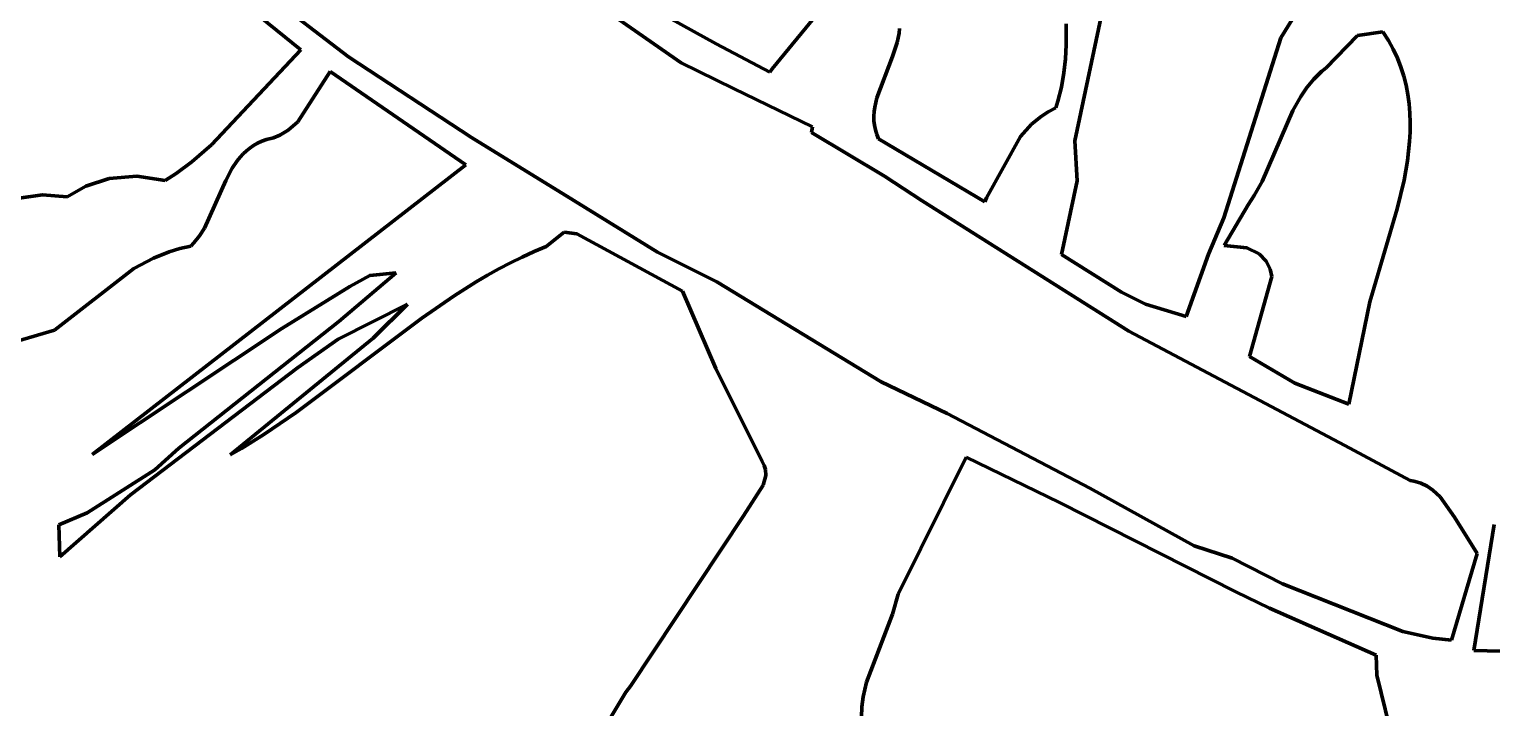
# Model space of a CAD drawing. Header units: millimetres. Extents: x 0 to 11.1, y 0 to 16.2.
# Drawn here: x 6.154 to 7.771, y 7.554 to 8.305 of the extents above; entities that cross this region are included whole.
import ezdxf

# ---------------------------------------------------------------- set-up
doc = ezdxf.new("R2010")
doc.units = ezdxf.units.MM
doc.layers.add('color#0b0b0bff', color=7, linetype='CONTINUOUS', lineweight=100)
doc.layers.add('color#ffffffff', color=7, linetype='CONTINUOUS', lineweight=100)

msp = doc.modelspace()

# ---------------------------------------------------------------- linework, layer by layer
at = {"layer": 'color#0b0b0bff'}
for p, q in [((6.2695, 8.457), (6.507, 8.274)), ((6.8751, 8.2675), (6.7368, 8.3638)), ((6.8086, 8.3467), (6.9137, 8.2886)), ((6.9758, 8.2608), (7.0352, 8.3335)), ((7.3432, 8.336), (7.3104, 8.1812)), ((7.538, 8.2951), (7.5648, 8.3389)), ((6.4545, 8.282), (6.4005, 8.3252)), ((7.1159, 8.3003), (7.1137, 8.2899)), ((7.1166, 8.3056), (7.1159, 8.3003)), ((7.3008, 8.2873), (7.3006, 8.3107)), ((7.623, 8.2978), (7.5879, 8.2616)), ((7.6509, 8.3016), (7.623, 8.2978)), ((7.657, 8.2921), (7.6509, 8.3016)), ((6.3557, 8.1768), (6.4545, 8.282)), ((6.9137, 8.2886), (6.9732, 8.2571)), ((7.1137, 8.2899), (7.1087, 8.2744)), ((7.3, 8.2718), (7.3008, 8.2873)), ((7.475, 8.0961), (7.538, 8.2951)), ((7.6623, 8.2824), (7.657, 8.2921)), ((7.6669, 8.2727), (7.6623, 8.2824)), ((6.507, 8.274), (6.6432, 8.185)), ((6.9328, 8.239), (6.8751, 8.2675)), ((7.1087, 8.2744), (7.0914, 8.2286)), ((7.2983, 8.2562), (7.3, 8.2718)), ((7.6708, 8.2628), (7.6669, 8.2727)), ((6.487, 8.2579), (6.4513, 8.2022)), ((6.6368, 8.1545), (6.487, 8.2579)), ((6.9732, 8.2571), (6.9758, 8.2608)), ((7.2955, 8.2407), (7.2983, 8.2562)), ((7.5744, 8.2493), (7.5668, 8.2401)), ((7.5786, 8.2536), (7.5744, 8.2493)), ((7.5831, 8.2577), (7.5786, 8.2536)), ((7.5879, 8.2616), (7.5831, 8.2577)), ((7.674, 8.2528), (7.6708, 8.2628)), ((7.6766, 8.2426), (7.674, 8.2528)), ((7.0201, 8.1967), (6.9328, 8.239)), ((7.2916, 8.2252), (7.2955, 8.2407)), ((7.5668, 8.2401), (7.5601, 8.2303)), ((7.6785, 8.2324), (7.6766, 8.2426)), ((7.6799, 8.2221), (7.6785, 8.2324)), ((7.0892, 8.2185), (7.0885, 8.2135)), ((7.0914, 8.2286), (7.0892, 8.2185)), ((7.2807, 8.2132), (7.2892, 8.2175)), ((7.2892, 8.2175), (7.2916, 8.2252)), ((7.5601, 8.2303), (7.5514, 8.2147)), ((7.6808, 8.2118), (7.6799, 8.2221)), ((6.4513, 8.2022), (6.4404, 8.1928)), ((7.0885, 8.2135), (7.0882, 8.2084)), ((7.0882, 8.2084), (7.0882, 8.2034)), ((7.0882, 8.2034), (7.0887, 8.1984)), ((7.2502, 8.1861), (7.2625, 8.1995)), ((7.2625, 8.1995), (7.273, 8.2081)), ((7.273, 8.2081), (7.2807, 8.2132)), ((7.5514, 8.2147), (7.5176, 8.1363)), ((7.6811, 8.2013), (7.6808, 8.2118)), ((7.6809, 8.1908), (7.6811, 8.2013)), ((6.4242, 8.1845), (6.4166, 8.1826)), ((6.4311, 8.1873), (6.4242, 8.1845)), ((6.4404, 8.1928), (6.4311, 8.1873)), ((6.6432, 8.185), (6.7563, 8.1151)), ((7.019, 8.1902), (7.0201, 8.1967)), ((7.1, 8.1421), (7.019, 8.1902)), ((7.0887, 8.1984), (7.0897, 8.1933)), ((7.0897, 8.1933), (7.0912, 8.1883)), ((7.0912, 8.1883), (7.0932, 8.1832)), ((7.0932, 8.1832), (7.2106, 8.1138)), ((7.2126, 8.1179), (7.2502, 8.1861)), ((7.6803, 8.1803), (7.6809, 8.1908)), ((6.3341, 8.1578), (6.3557, 8.1768)), ((6.3907, 8.1666), (6.3873, 8.1629)), ((6.3942, 8.17), (6.3907, 8.1666)), ((6.3981, 8.1731), (6.3942, 8.17)), ((6.4022, 8.176), (6.3981, 8.1731)), ((6.4067, 8.1785), (6.4022, 8.176)), ((6.4115, 8.1807), (6.4067, 8.1785)), ((6.4166, 8.1826), (6.4115, 8.1807)), ((7.3104, 8.1812), (7.3129, 8.137)), ((7.678, 8.1591), (7.6794, 8.1697)), ((7.6794, 8.1697), (7.6803, 8.1803)), ((6.2237, 7.8341), (6.6368, 8.1545)), ((6.3167, 8.145), (6.3341, 8.1578)), ((6.3787, 8.1508), (6.3714, 8.1372)), ((6.3842, 8.1591), (6.3787, 8.1508)), ((6.3873, 8.1629), (6.3842, 8.1591)), ((7.6743, 8.1378), (7.678, 8.1591)), ((6.2169, 8.131), (6.2425, 8.1394)), ((6.2425, 8.1394), (6.2731, 8.142)), ((6.2731, 8.142), (6.3045, 8.1373)), ((6.3045, 8.1373), (6.3167, 8.145)), ((6.3714, 8.1372), (6.3478, 8.0845)), ((7.1415, 8.1147), (7.1, 8.1421)), ((7.3129, 8.137), (7.2954, 8.0555)), ((7.5176, 8.1363), (7.5087, 8.1205)), ((7.6668, 8.1059), (7.6743, 8.1378)), ((6.1071, 8.1127), (6.1689, 8.1214)), ((6.1689, 8.1214), (6.1962, 8.119)), ((6.1962, 8.119), (6.2169, 8.131)), ((7.5087, 8.1205), (7.5018, 8.1105)), ((6.7563, 8.1151), (6.8488, 8.0581)), ((7.3701, 7.9707), (7.1415, 8.1147)), ((7.2106, 8.1138), (7.2126, 8.1179)), ((7.5018, 8.1105), (7.4756, 8.0654)), ((7.6393, 8.0128), (7.6668, 8.1059)), ((7.458, 8.0559), (7.475, 8.0961)), ((6.3424, 8.076), (6.3363, 8.0682)), ((6.3478, 8.0845), (6.3424, 8.076)), ((6.7456, 8.08), (6.7259, 8.0643)), ((6.7595, 8.0783), (6.7456, 8.08)), ((6.8765, 8.0149), (6.7595, 8.0783)), ((6.3087, 8.0583), (6.2915, 8.0514)), ((6.3206, 8.0619), (6.3087, 8.0583)), ((6.3329, 8.0646), (6.3206, 8.0619)), ((6.3363, 8.0682), (6.3329, 8.0646)), ((6.7124, 8.0586), (6.6992, 8.0525)), ((6.7259, 8.0643), (6.7124, 8.0586)), ((6.8488, 8.0581), (6.9143, 8.0251)), ((7.2954, 8.0555), (7.3619, 8.0136)), ((7.4333, 7.9866), (7.458, 8.0559)), ((7.4756, 8.0654), (7.5003, 8.0628)), ((7.5003, 8.0628), (7.5143, 8.056)), ((7.5143, 8.056), (7.5219, 8.048)), ((6.2698, 8.04), (6.1821, 7.9717)), ((6.2915, 8.0514), (6.2698, 8.04)), ((6.6735, 8.0394), (6.6609, 8.0324)), ((6.6862, 8.0461), (6.6735, 8.0394)), ((6.6992, 8.0525), (6.6862, 8.0461)), ((7.5219, 8.048), (7.5261, 8.0392)), ((7.5261, 8.0392), (7.5281, 8.0312)), ((6.4966, 7.9811), (6.5597, 8.0352)), ((6.5307, 8.0323), (6.5086, 8.0201)), ((6.5597, 8.0352), (6.5307, 8.0323)), ((6.6484, 8.025), (6.624, 8.0097)), ((6.6609, 8.0324), (6.6484, 8.025)), ((6.9143, 8.0251), (7.096, 7.9146)), ((7.5281, 8.0312), (7.5035, 7.9425)), ((6.5086, 8.0201), (6.4336, 7.9736)), ((6.624, 8.0097), (6.5883, 7.9851)), ((6.9134, 7.9292), (6.8765, 8.0149)), ((7.3619, 8.0136), (7.3884, 8.0003)), ((7.6365, 8.0029), (7.6393, 8.0128)), ((6.5724, 8.0004), (6.4959, 7.9618)), ((6.5346, 7.9628), (6.5724, 8.0004)), ((7.3884, 8.0003), (7.4333, 7.9866)), ((7.6134, 7.8899), (7.6365, 8.0029)), ((6.4336, 7.9736), (6.2237, 7.8341)), ((6.3194, 7.8412), (6.4966, 7.9811)), ((6.5883, 7.9851), (6.4492, 7.8805)), ((6.1821, 7.9717), (6.1407, 7.9594)), ((6.3763, 7.8336), (6.5346, 7.9628)), ((6.4959, 7.9618), (6.4509, 7.9301)), ((7.6088, 7.844), (7.3701, 7.9707)), ((7.5035, 7.9425), (7.5537, 7.9132)), ((6.4509, 7.9301), (6.266, 7.7895)), ((6.9644, 7.8264), (6.9134, 7.9292)), ((7.096, 7.9146), (7.169, 7.8794)), ((7.5537, 7.9132), (7.6134, 7.8899)), ((6.4492, 7.8805), (6.4134, 7.8561)), ((7.169, 7.8794), (7.3269, 7.7968)), ((6.4134, 7.8561), (6.3888, 7.8408)), ((7.681, 7.8054), (7.6088, 7.844)), ((6.293, 7.8171), (6.3194, 7.8412)), ((6.3888, 7.8408), (6.3763, 7.8336)), ((7.1903, 7.8313), (7.1148, 7.6796)), ((7.2934, 7.7811), (7.1903, 7.8313)), ((6.2182, 7.7694), (6.293, 7.8171)), ((6.9668, 7.8219), (6.9644, 7.8264)), ((6.9656, 7.8003), (6.9685, 7.8109)), ((6.9682, 7.8175), (6.9668, 7.8219)), ((6.9685, 7.8109), (6.9682, 7.8175)), ((6.9441, 7.7664), (6.9656, 7.8003)), ((7.3269, 7.7968), (7.4424, 7.7332)), ((7.6853, 7.8047), (7.681, 7.8054)), ((7.6892, 7.8036), (7.6853, 7.8047)), ((7.693, 7.8023), (7.6892, 7.8036)), ((7.7, 7.799), (7.693, 7.8023)), ((7.7062, 7.7948), (7.7, 7.799)), ((7.7144, 7.7872), (7.7062, 7.7948)), ((6.266, 7.7895), (6.1881, 7.7208)), ((7.4883, 7.6822), (7.2934, 7.7811)), ((7.73, 7.7648), (7.7144, 7.7872)), ((6.187, 7.7563), (6.2182, 7.7694)), ((6.8189, 7.5776), (6.9441, 7.7664)), ((7.755, 7.7244), (7.73, 7.7648)), ((6.1881, 7.7208), (6.187, 7.7563)), ((7.774, 7.7565), (7.7516, 7.6172)), ((7.4424, 7.7332), (7.4842, 7.7194)), ((7.4842, 7.7194), (7.54, 7.691)), ((7.7269, 7.6286), (7.755, 7.7244)), ((7.5256, 7.6639), (7.4883, 7.6822)), ((7.54, 7.691), (7.673, 7.6382)), ((7.1148, 7.6796), (7.1087, 7.6575)), ((7.1087, 7.6575), (7.0801, 7.5823)), ((7.6436, 7.6121), (7.5256, 7.6639)), ((7.673, 7.6382), (7.7063, 7.631)), ((7.7063, 7.631), (7.7269, 7.6286)), ((7.7516, 7.6172), (7.7955, 7.616)), ((7.6444, 7.5901), (7.6436, 7.6121)), ((7.6716, 7.4787), (7.6444, 7.5901)), ((6.7477, 7.4607), (6.814, 7.5712)), ((6.814, 7.5712), (6.8189, 7.5776)), ((7.0801, 7.5823), (7.0762, 7.5659)), ((7.0747, 7.5548), (7.0743, 7.5435)), ((7.0762, 7.5659), (7.0747, 7.5548))]:
    msp.add_line(p, q, dxfattribs=at)
at = {"layer": 'color#ffffffff'}
for p, q in [((6.507, 8.274), (6.2695, 8.457)), ((6.7368, 8.3638), (6.8751, 8.2675)), ((6.9137, 8.2886), (6.8086, 8.3467)), ((7.0352, 8.3335), (6.9758, 8.2608)), ((7.3104, 8.1812), (7.3432, 8.336)), ((7.5648, 8.3389), (7.538, 8.2951)), ((6.4005, 8.3252), (6.4545, 8.282)), ((7.1137, 8.2899), (7.1159, 8.3003)), ((7.1159, 8.3003), (7.1166, 8.3056)), ((7.3006, 8.3107), (7.3008, 8.2873)), ((7.5879, 8.2616), (7.623, 8.2978)), ((7.623, 8.2978), (7.6509, 8.3016)), ((7.6509, 8.3016), (7.657, 8.2921)), ((6.4545, 8.282), (6.3557, 8.1768)), ((6.9732, 8.2571), (6.9137, 8.2886)), ((7.1087, 8.2744), (7.1137, 8.2899)), ((7.3008, 8.2873), (7.3, 8.2718)), ((7.538, 8.2951), (7.475, 8.0961)), ((7.657, 8.2921), (7.6623, 8.2824)), ((7.6623, 8.2824), (7.6669, 8.2727)), ((6.6432, 8.185), (6.507, 8.274)), ((6.8751, 8.2675), (6.9328, 8.239)), ((7.0914, 8.2286), (7.1087, 8.2744)), ((7.3, 8.2718), (7.2983, 8.2562)), ((7.6669, 8.2727), (7.6708, 8.2628)), ((6.4513, 8.2022), (6.487, 8.2579)), ((6.487, 8.2579), (6.6368, 8.1545)), ((6.9758, 8.2608), (6.9732, 8.2571)), ((7.2983, 8.2562), (7.2955, 8.2407)), ((7.5668, 8.2401), (7.5744, 8.2493)), ((7.5744, 8.2493), (7.5786, 8.2536)), ((7.5786, 8.2536), (7.5831, 8.2577)), ((7.5831, 8.2577), (7.5879, 8.2616)), ((7.6708, 8.2628), (7.674, 8.2528)), ((7.674, 8.2528), (7.6766, 8.2426)), ((6.9328, 8.239), (7.0201, 8.1967)), ((7.2955, 8.2407), (7.2916, 8.2252)), ((7.5601, 8.2303), (7.5668, 8.2401)), ((7.6766, 8.2426), (7.6785, 8.2324)), ((7.6785, 8.2324), (7.6799, 8.2221)), ((7.0885, 8.2135), (7.0892, 8.2185)), ((7.0892, 8.2185), (7.0914, 8.2286)), ((7.2892, 8.2175), (7.2807, 8.2132)), ((7.2916, 8.2252), (7.2892, 8.2175)), ((7.5514, 8.2147), (7.5601, 8.2303)), ((7.6799, 8.2221), (7.6808, 8.2118)), ((6.4404, 8.1928), (6.4513, 8.2022)), ((7.0882, 8.2084), (7.0885, 8.2135)), ((7.0882, 8.2034), (7.0882, 8.2084)), ((7.0887, 8.1984), (7.0882, 8.2034)), ((7.2625, 8.1995), (7.2502, 8.1861)), ((7.273, 8.2081), (7.2625, 8.1995)), ((7.2807, 8.2132), (7.273, 8.2081)), ((7.5176, 8.1363), (7.5514, 8.2147)), ((7.6808, 8.2118), (7.6811, 8.2013)), ((7.6811, 8.2013), (7.6809, 8.1908)), ((6.4166, 8.1826), (6.4242, 8.1845)), ((6.4242, 8.1845), (6.4311, 8.1873)), ((6.4311, 8.1873), (6.4404, 8.1928)), ((6.7563, 8.1151), (6.6432, 8.185)), ((7.0201, 8.1967), (7.019, 8.1902)), ((7.019, 8.1902), (7.1, 8.1421)), ((7.0897, 8.1933), (7.0887, 8.1984)), ((7.0912, 8.1883), (7.0897, 8.1933)), ((7.0932, 8.1832), (7.0912, 8.1883)), ((7.2106, 8.1138), (7.0932, 8.1832)), ((7.2502, 8.1861), (7.2126, 8.1179)), ((7.6809, 8.1908), (7.6803, 8.1803)), ((6.3557, 8.1768), (6.3341, 8.1578)), ((6.3873, 8.1629), (6.3907, 8.1666)), ((6.3907, 8.1666), (6.3942, 8.17)), ((6.3942, 8.17), (6.3981, 8.1731)), ((6.3981, 8.1731), (6.4022, 8.176)), ((6.4022, 8.176), (6.4067, 8.1785)), ((6.4067, 8.1785), (6.4115, 8.1807)), ((6.4115, 8.1807), (6.4166, 8.1826)), ((7.3129, 8.137), (7.3104, 8.1812)), ((7.6794, 8.1697), (7.678, 8.1591)), ((7.6803, 8.1803), (7.6794, 8.1697)), ((6.6368, 8.1545), (6.2237, 7.8341)), ((6.3341, 8.1578), (6.3167, 8.145)), ((6.3714, 8.1372), (6.3787, 8.1508)), ((6.3787, 8.1508), (6.3842, 8.1591)), ((6.3842, 8.1591), (6.3873, 8.1629)), ((7.678, 8.1591), (7.6743, 8.1378)), ((6.2425, 8.1394), (6.2169, 8.131)), ((6.2731, 8.142), (6.2425, 8.1394)), ((6.3045, 8.1373), (6.2731, 8.142)), ((6.3167, 8.145), (6.3045, 8.1373)), ((6.3478, 8.0845), (6.3714, 8.1372)), ((7.1, 8.1421), (7.1415, 8.1147)), ((7.2954, 8.0555), (7.3129, 8.137)), ((7.5087, 8.1205), (7.5176, 8.1363)), ((7.6743, 8.1378), (7.6668, 8.1059)), ((6.1689, 8.1214), (6.1071, 8.1127)), ((6.1962, 8.119), (6.1689, 8.1214)), ((6.2169, 8.131), (6.1962, 8.119)), ((7.5018, 8.1105), (7.5087, 8.1205)), ((6.8488, 8.0581), (6.7563, 8.1151)), ((7.1415, 8.1147), (7.3701, 7.9707)), ((7.2126, 8.1179), (7.2106, 8.1138)), ((7.4756, 8.0654), (7.5018, 8.1105)), ((7.6668, 8.1059), (7.6393, 8.0128)), ((7.475, 8.0961), (7.458, 8.0559)), ((6.3363, 8.0682), (6.3424, 8.076)), ((6.3424, 8.076), (6.3478, 8.0845)), ((6.7259, 8.0643), (6.7456, 8.08)), ((6.7456, 8.08), (6.7595, 8.0783)), ((6.7595, 8.0783), (6.8765, 8.0149)), ((6.2915, 8.0514), (6.3087, 8.0583)), ((6.3087, 8.0583), (6.3206, 8.0619)), ((6.3206, 8.0619), (6.3329, 8.0646)), ((6.3329, 8.0646), (6.3363, 8.0682)), ((6.6992, 8.0525), (6.7124, 8.0586)), ((6.7124, 8.0586), (6.7259, 8.0643)), ((6.9143, 8.0251), (6.8488, 8.0581)), ((7.3619, 8.0136), (7.2954, 8.0555)), ((7.458, 8.0559), (7.4333, 7.9866)), ((7.5003, 8.0628), (7.4756, 8.0654)), ((7.5143, 8.056), (7.5003, 8.0628)), ((7.5219, 8.048), (7.5143, 8.056)), ((6.1821, 7.9717), (6.2698, 8.04)), ((6.2698, 8.04), (6.2915, 8.0514)), ((6.6609, 8.0324), (6.6735, 8.0394)), ((6.6735, 8.0394), (6.6862, 8.0461)), ((6.6862, 8.0461), (6.6992, 8.0525)), ((7.5261, 8.0392), (7.5219, 8.048)), ((7.5281, 8.0312), (7.5261, 8.0392)), ((6.5597, 8.0352), (6.4966, 7.9811)), ((6.5086, 8.0201), (6.5307, 8.0323)), ((6.5307, 8.0323), (6.5597, 8.0352)), ((6.624, 8.0097), (6.6484, 8.025)), ((6.6484, 8.025), (6.6609, 8.0324)), ((7.096, 7.9146), (6.9143, 8.0251)), ((7.5035, 7.9425), (7.5281, 8.0312)), ((6.4336, 7.9736), (6.5086, 8.0201)), ((6.5883, 7.9851), (6.624, 8.0097)), ((6.8765, 8.0149), (6.9134, 7.9292)), ((7.3884, 8.0003), (7.3619, 8.0136)), ((7.6393, 8.0128), (7.6365, 8.0029)), ((6.4959, 7.9618), (6.5724, 8.0004)), ((6.5724, 8.0004), (6.5346, 7.9628)), ((7.4333, 7.9866), (7.3884, 8.0003)), ((7.6365, 8.0029), (7.6134, 7.8899)), ((6.2237, 7.8341), (6.4336, 7.9736)), ((6.4966, 7.9811), (6.3194, 7.8412)), ((6.4492, 7.8805), (6.5883, 7.9851)), ((6.1407, 7.9594), (6.1821, 7.9717)), ((6.5346, 7.9628), (6.3763, 7.8336)), ((6.4509, 7.9301), (6.4959, 7.9618)), ((7.3701, 7.9707), (7.6088, 7.844)), ((7.5537, 7.9132), (7.5035, 7.9425)), ((6.266, 7.7895), (6.4509, 7.9301)), ((6.9134, 7.9292), (6.9644, 7.8264)), ((7.169, 7.8794), (7.096, 7.9146)), ((7.6134, 7.8899), (7.5537, 7.9132)), ((6.4134, 7.8561), (6.4492, 7.8805)), ((7.3269, 7.7968), (7.169, 7.8794)), ((6.3888, 7.8408), (6.4134, 7.8561)), ((7.6088, 7.844), (7.681, 7.8054)), ((6.3194, 7.8412), (6.293, 7.8171)), ((6.3763, 7.8336), (6.3888, 7.8408)), ((7.1148, 7.6796), (7.1903, 7.8313)), ((7.1903, 7.8313), (7.2934, 7.7811)), ((6.293, 7.8171), (6.2182, 7.7694)), ((6.9644, 7.8264), (6.9668, 7.8219)), ((6.9685, 7.8109), (6.9656, 7.8003)), ((6.9668, 7.8219), (6.9682, 7.8175)), ((6.9682, 7.8175), (6.9685, 7.8109)), ((6.9656, 7.8003), (6.9441, 7.7664)), ((7.4424, 7.7332), (7.3269, 7.7968)), ((7.681, 7.8054), (7.6853, 7.8047)), ((7.6853, 7.8047), (7.6892, 7.8036)), ((7.6892, 7.8036), (7.693, 7.8023)), ((7.693, 7.8023), (7.7, 7.799)), ((7.7, 7.799), (7.7062, 7.7948)), ((7.7062, 7.7948), (7.7144, 7.7872)), ((6.1881, 7.7208), (6.266, 7.7895)), ((7.2934, 7.7811), (7.4883, 7.6822)), ((7.7144, 7.7872), (7.73, 7.7648)), ((6.2182, 7.7694), (6.187, 7.7563)), ((6.9441, 7.7664), (6.8189, 7.5776)), ((7.73, 7.7648), (7.755, 7.7244)), ((6.187, 7.7563), (6.1881, 7.7208)), ((7.7516, 7.6172), (7.774, 7.7565)), ((7.4842, 7.7194), (7.4424, 7.7332)), ((7.54, 7.691), (7.4842, 7.7194)), ((7.755, 7.7244), (7.7269, 7.6286)), ((7.4883, 7.6822), (7.5256, 7.6639)), ((7.673, 7.6382), (7.54, 7.691)), ((7.1087, 7.6575), (7.1148, 7.6796)), ((7.0801, 7.5823), (7.1087, 7.6575)), ((7.5256, 7.6639), (7.6436, 7.6121)), ((7.7063, 7.631), (7.673, 7.6382)), ((7.7269, 7.6286), (7.7063, 7.631)), ((7.7955, 7.616), (7.7516, 7.6172)), ((7.6436, 7.6121), (7.6444, 7.5901)), ((7.6444, 7.5901), (7.6716, 7.4787)), ((6.814, 7.5712), (6.7477, 7.4607)), ((6.8189, 7.5776), (6.814, 7.5712)), ((7.0762, 7.5659), (7.0801, 7.5823)), ((7.0743, 7.5435), (7.0747, 7.5548)), ((7.0747, 7.5548), (7.0762, 7.5659))]:
    msp.add_line(p, q, dxfattribs=at)

doc.saveas('drawing.dxf')
